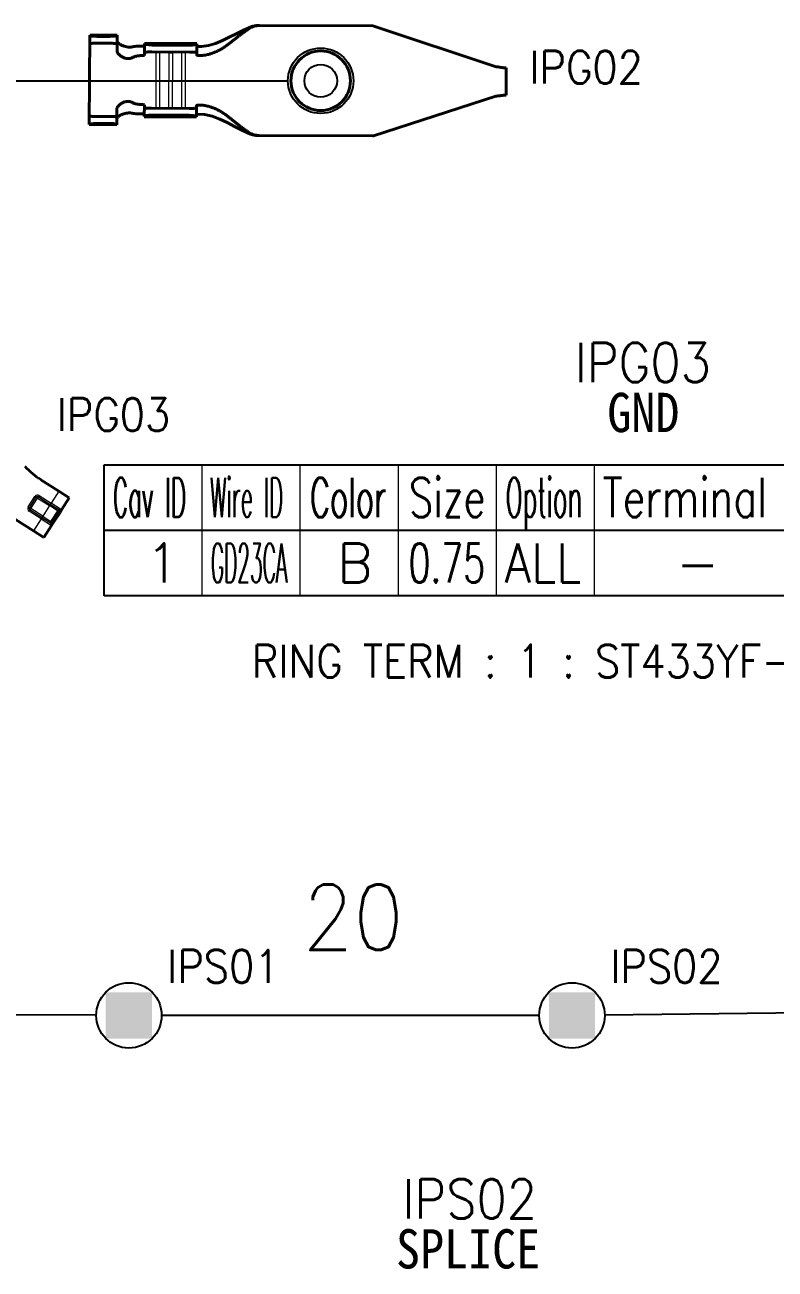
# Model space of a CAD drawing. Header units: inches. Extents: x 47316 to 59086, y 3141 to 11743.
# Drawn here: x 52115.2 to 52172.6, y 8603.9 to 8698.9 of the extents above; entities that cross this region are included whole.
import ezdxf

# ---------------------------------------------------------------- set-up
doc = ezdxf.new("R2010")
doc.units = ezdxf.units.IN
doc.header["$MEASUREMENT"] = 0
doc.layers.add('标注线', color=3, linetype='Continuous', lineweight=20)
doc.layers.add('轮廓线', color=7, linetype='Continuous', lineweight=40)
doc.styles.get("Standard").update_dxf_attribs({"font": ''})
doc.styles.get('Standard').set_extended_font_data('SimSun')
doc.linetypes.add('_VH_OTCON', pattern='A,0.0001,[7,VeSys.shx,S=0.1,R=0,X=0,Y=0],-0.4,[7,VeSys.shx,S=0.1,R=0,X=0,Y=0],-0.4,["X",Standard,S=1,R=0,X=-0.5,Y=-0.5],-0.0001,[7,VeSys.shx,S=0.1,R=0,X=0,Y=0],-0.4', length=1.2002)
doc.linetypes.add('_VH_SPACE_TAPE', pattern='A,0.0001,[17,VeSys.shx,S=0.1,R=0,X=0,Y=0],-0.4,[17,VeSys.shx,S=0.1,R=0,X=0,Y=0],-0.4,[17,VeSys.shx,S=0.1,R=0,X=0,Y=0],-0.4,[18,VeSys.shx,S=0.1,R=0,X=0,Y=0],-0.5,[18,VeSys.shx,S=0.1,R=180,X=0.1,Y=0],-0.1,[17,VeSys.shx,S=0.1,R=0,X=0,Y=0],-0.4,[17,VeSys.shx,S=0.1,R=0,X=0,Y=0],-0.4,[17,VeSys.shx,S=0.1,R=0,X=0,Y=0],-0.4', length=3.0001)

# ---------------------------------------------------------------- blocks, each defined once
blk = doc.blocks.new('YNDP')
at = {"layer": '标注线', "color": 0}
for p, q in [((-2.1, 7.315), (2.1, 7.315)), ((-2.1, 7.315), (-2.1, 7.035)), ((-2.1, 7.035), (2.1, 7.035)), ((2.1, 7.315), (2.1, 7.035)), ((-2.1, 6.335), (2.1, 6.335)), ((-2.1, 6.055), (-2.1, 6.335)), ((-2.1, 6.055), (2.1, 6.055)), ((2.1, 6.055), (2.1, 6.335)), ((-2.1, 5.355), (2.1, 5.355)), ((-2.1, 5.075), (-2.1, 5.355)), ((-2.1, 5.075), (2.1, 5.075)), ((2.1, 5.075), (2.1, 5.355))]:
    blk.add_line(p, q, dxfattribs=at)
at = {"layer": '轮廓线', "color": 0, "linetype": 'Continuous'}
for p, q in [((-1.05, 31.85), (1.05, 31.85)), ((-1.05, 31.85), (-1.05, 31.624)), ((1.05, 31.85), (1.05, 31.624)), ((-1.124, 31.08), (-4.19, 21.732)), ((1.124, 31.08), (4.19, 21.732)), ((-4.2, 21.666), (-4.2, 12.863)), ((4.2, 21.666), (4.2, 12.863)), ((2.615, 8.806), (2.587, 8.297)), ((-2.802, 4.2), (-2.802, 8.19)), ((-1.927, 8.19), (-2.789, 8.19)), ((-2.678, 4.76), (-2.678, 7.63)), ((-2.59, 8.225), (-2.59, 8.19)), ((-2.155, 7.63), (-2.155, 4.76)), ((1.927, 8.19), (2.789, 8.19)), ((2.155, 7.63), (2.155, 4.76)), ((2.678, 4.76), (2.678, 7.63)), ((2.802, 4.2), (2.802, 8.19)), ((-1.884, 4.2), (-2.789, 4.2)), ((1.884, 4.2), (2.789, 4.2)), ((-3.419, 2.1), (-3.419, 0)), ((-2.214, 2.1), (-3.419, 2.1)), ((2.214, 2.1), (3.419, 2.1)), ((3.419, 2.1), (3.419, 0)), ((-3.326, 1.54), (-3.326, 0.56)), ((-2.805, 0.56), (-2.805, 1.54)), ((2.805, 0.56), (2.805, 1.54)), ((3.326, 1.54), (3.326, 0.56)), ((3.419, 0), (-3.419, 0))]:
    blk.add_line(p, q, dxfattribs=at)
for points in [[(-4.098, 12.336), (-3.841, 11.757), (-3.567, 11.206), (-3.294, 10.675), (-3.041, 10.152), (-2.827, 9.63), (-2.669, 9.098), (-2.587, 8.548)], [(4.098, 12.336), (3.817, 11.707), (3.517, 11.11), (3.224, 10.534), (2.959, 9.966), (2.748, 9.394), (2.615, 8.806)], [(2.587, 8.297), (2.596, 8.233), (2.616, 8.19)]]:
    blk.add_lwpolyline(points, dxfattribs=at)
blk.add_circle((0, 17.675), 2.275, dxfattribs=at)
for centre, radius, start, end in [((-3.99, 21.666), 0.21, 161.84361, 180), ((3.99, 21.666), 0.21, 0, 18.15639), ((-2.733, 12.976), 1.467, 179.97691, 194.85597), ((-2.784, 12.863), 1.416, 179.99877, 190.68593), ((-2.82, 12.855), 1.38, 190.6602, 202.09871), ((-2.828, 12.951), 1.368, 194.86702, 203.46824), ((-2.878, 12.931), 1.315, 203.5201, 211.93369), ((2.881, 12.929), 1.311, 328.05242, 336.54202), ((2.839, 12.948), 1.358, 336.54495, 345.16704), ((2.82, 12.855), 1.38, 337.90116, 349.33987), ((2.733, 12.976), 1.467, 345.14409, 0.02309), ((2.784, 12.863), 1.416, 349.3141, 0.00122)]:
    blk.add_arc(centre, radius, start, end, dxfattribs=at)
for centre, ratio, start_param, end_param in [((-2.789, 7.63), 0.19732, -4.712389, -3.141593), ((2.789, 7.63), 0.19732, -3.141593, -1.570796), ((-2.789, 4.76), 0.19732, 0, 1.570796), ((2.789, 4.76), 0.19732, -1.570796, 0), ((-3.401, 1.54), 0.133102, -4.712389, -3.141593), ((3.401, 1.54), 0.133102, -3.141593, -1.570796), ((-3.401, 0.56), 0.133102, 0, 1.570796), ((3.401, 0.56), 0.133102, -1.570796, 0)]:
    blk.add_ellipse(centre, major_axis=(0, -0.56), ratio=ratio, start_param=start_param, end_param=end_param, dxfattribs=at)
for points, knots in [([(-1.124, 31.08), (-1.118, 31.13), (-1.106, 31.228), (-1.088, 31.371), (-1.07, 31.502), (-1.057, 31.586), (-1.05, 31.624)], [0, 0, 0, 0, 0.275349, 0.54044, 0.785059, 1, 1, 1, 1]), ([(1.124, 31.08), (1.118, 31.13), (1.106, 31.228), (1.088, 31.371), (1.07, 31.502), (1.057, 31.586), (1.05, 31.624)], [0, 0, 0, 0, 0.275349, 0.54044, 0.785059, 1, 1, 1, 1]), ([(-3.994, 12.235), (-3.957, 12.176), (-3.881, 12.059), (-3.759, 11.884), (-3.63, 11.708), (-3.494, 11.53), (-3.376, 11.38), (-3.279, 11.258), (-3.178, 11.133), (-3.076, 11.005), (-2.972, 10.875), (-2.893, 10.775), (-2.813, 10.672), (-2.706, 10.529), (-2.6, 10.382), (-2.497, 10.228), (-2.421, 10.108), (-2.348, 9.983), (-2.278, 9.855), (-2.211, 9.722), (-2.129, 9.539), (-2.057, 9.349), (-1.999, 9.154), (-1.962, 9.004), (-1.932, 8.853), (-1.917, 8.752), (-1.91, 8.701)], [0, 0, 0, 0, 0.050147, 0.101268, 0.15366, 0.207551, 0.263037, 0.291397, 0.320187, 0.379163, 0.409405, 0.44019, 0.471533, 0.503437, 0.568955, 0.6026, 0.636828, 0.671601, 0.70688, 0.742606, 0.778723, 0.851854, 0.888752, 0.925778, 0.962868, 1, 1, 1, 1]), ([(3.994, 12.235), (3.957, 12.176), (3.881, 12.059), (3.759, 11.884), (3.63, 11.708), (3.494, 11.53), (3.376, 11.38), (3.279, 11.258), (3.178, 11.133), (3.076, 11.005), (2.972, 10.875), (2.893, 10.775), (2.813, 10.672), (2.706, 10.529), (2.6, 10.382), (2.497, 10.228), (2.421, 10.108), (2.348, 9.983), (2.278, 9.855), (2.211, 9.722), (2.129, 9.539), (2.057, 9.349), (1.999, 9.154), (1.962, 9.004), (1.932, 8.853), (1.917, 8.752), (1.91, 8.701)], [0, 0, 0, 0, 0.050147, 0.101268, 0.15366, 0.207551, 0.263037, 0.291397, 0.320187, 0.379163, 0.409405, 0.44019, 0.471533, 0.503437, 0.568955, 0.6026, 0.636828, 0.671601, 0.70688, 0.742606, 0.778723, 0.851854, 0.888752, 0.925778, 0.962868, 1, 1, 1, 1]), ([(-1.91, 8.701), (-1.906, 8.665), (-1.899, 8.596), (-1.895, 8.497), (-1.894, 8.421), (-1.893, 8.366), (-1.893, 8.341), (-1.893, 8.329)], [0, 0, 0, 0, 0.28921, 0.557756, 0.797041, 0.903477, 1, 1, 1, 1]), ([(1.893, 8.329), (1.893, 8.341), (1.893, 8.366), (1.894, 8.421), (1.895, 8.497), (1.899, 8.596), (1.906, 8.665), (1.91, 8.701)], [0, 0, 0, 0, 0.09654, 0.20301, 0.442326, 0.710821, 1, 1, 1, 1]), ([(-2.59, 8.225), (-2.59, 8.233), (-2.59, 8.25), (-2.589, 8.278), (-2.587, 8.312), (-2.585, 8.351), (-2.584, 8.394), (-2.583, 8.46), (-2.584, 8.512), (-2.587, 8.548)], [0, 0, 0, 0, 0.070978, 0.159185, 0.264069, 0.384693, 0.519957, 0.668708, 1, 1, 1, 1]), ([(-2.58, 8.19), (-2.581, 8.19), (-2.582, 8.19), (-2.585, 8.192), (-2.586, 8.195), (-2.588, 8.199), (-2.589, 8.204), (-2.59, 8.21), (-2.59, 8.217), (-2.59, 8.222), (-2.59, 8.225)], [0, 0, 0, 0, 0.063583, 0.13143, 0.214486, 0.319093, 0.448523, 0.604543, 0.788198, 1, 1, 1, 1]), ([(-2.11, 8.19), (-2.111, 8.19), (-2.113, 8.189), (-2.115, 8.187), (-2.117, 8.184), (-2.119, 8.179), (-2.121, 8.173), (-2.123, 8.165), (-2.125, 8.157), (-2.128, 8.143), (-2.132, 8.122), (-2.135, 8.094), (-2.139, 8.062), (-2.143, 8.01), (-2.148, 7.937), (-2.152, 7.842), (-2.154, 7.738), (-2.155, 7.666), (-2.155, 7.63)], [0, 0, 0, 0, 0.004027, 0.009289, 0.016377, 0.025518, 0.036801, 0.050263, 0.065914, 0.083752, 0.125893, 0.176287, 0.234438, 0.299837, 0.450022, 0.621303, 0.807366, 1, 1, 1, 1]), ([(-1.893, 8.329), (-1.894, 8.318), (-1.896, 8.298), (-1.9, 8.27), (-1.904, 8.247), (-1.908, 8.229), (-1.911, 8.218), (-1.913, 8.21), (-1.915, 8.204), (-1.917, 8.199), (-1.92, 8.195), (-1.922, 8.192), (-1.924, 8.19), (-1.926, 8.19), (-1.927, 8.19)], [0, 0, 0, 0, 0.218442, 0.41158, 0.578176, 0.717068, 0.77583, 0.827442, 0.871971, 0.909537, 0.940372, 0.964928, 0.984146, 1, 1, 1, 1]), ([(1.927, 8.19), (1.926, 8.19), (1.924, 8.19), (1.922, 8.192), (1.92, 8.195), (1.917, 8.199), (1.915, 8.204), (1.913, 8.21), (1.911, 8.218), (1.908, 8.229), (1.904, 8.247), (1.9, 8.27), (1.896, 8.298), (1.894, 8.318), (1.893, 8.329)], [0, 0, 0, 0, 0.015854, 0.035072, 0.059628, 0.090464, 0.128031, 0.17256, 0.224172, 0.282933, 0.421824, 0.58842, 0.781558, 1, 1, 1, 1]), ([(2.155, 7.63), (2.155, 7.666), (2.154, 7.738), (2.152, 7.842), (2.148, 7.937), (2.143, 8.01), (2.139, 8.062), (2.135, 8.094), (2.132, 8.122), (2.128, 8.143), (2.125, 8.157), (2.123, 8.165), (2.121, 8.173), (2.119, 8.179), (2.117, 8.184), (2.115, 8.187), (2.113, 8.189), (2.111, 8.19), (2.11, 8.19)], [0, 0, 0, 0, 0.192634, 0.378697, 0.549978, 0.700163, 0.765562, 0.823713, 0.874107, 0.916248, 0.934086, 0.949737, 0.963199, 0.974482, 0.983623, 0.990711, 0.995973, 1, 1, 1, 1]), ([(-2.155, 4.76), (-2.155, 4.724), (-2.154, 4.652), (-2.152, 4.548), (-2.148, 4.453), (-2.143, 4.38), (-2.139, 4.328), (-2.135, 4.296), (-2.132, 4.268), (-2.128, 4.247), (-2.125, 4.233), (-2.123, 4.225), (-2.121, 4.217), (-2.119, 4.211), (-2.117, 4.206), (-2.115, 4.203), (-2.113, 4.201), (-2.111, 4.2), (-2.11, 4.2)], [0, 0, 0, 0, 0.192634, 0.378697, 0.549978, 0.700163, 0.765562, 0.823713, 0.874107, 0.916248, 0.934086, 0.949737, 0.963199, 0.974482, 0.983623, 0.990711, 0.995973, 1, 1, 1, 1]), ([(2.11, 4.2), (2.111, 4.2), (2.113, 4.201), (2.115, 4.203), (2.117, 4.206), (2.119, 4.211), (2.121, 4.217), (2.123, 4.225), (2.125, 4.233), (2.128, 4.247), (2.132, 4.268), (2.135, 4.296), (2.139, 4.328), (2.143, 4.38), (2.148, 4.453), (2.152, 4.548), (2.154, 4.652), (2.155, 4.724), (2.155, 4.76)], [0, 0, 0, 0, 0.004027, 0.009289, 0.016377, 0.025518, 0.036801, 0.050263, 0.065914, 0.083752, 0.125893, 0.176287, 0.234438, 0.299837, 0.450022, 0.621303, 0.807366, 1, 1, 1, 1]), ([(-2.556, 3.36), (-2.566, 3.426), (-2.576, 3.528), (-2.58, 3.664), (-2.58, 3.769), (-2.579, 3.875), (-2.577, 3.982), (-2.577, 4.09), (-2.58, 4.163), (-2.582, 4.2)], [0, 0, 0, 0, 0.240029, 0.362533, 0.486637, 0.612415, 0.739889, 0.869056, 1, 1, 1, 1]), ([(-1.884, 4.2), (-1.879, 4.126), (-1.874, 4.016), (-1.864, 3.87), (-1.851, 3.729), (-1.829, 3.59), (-1.793, 3.456), (-1.769, 3.391), (-1.755, 3.36)], [0, 0, 0, 0, 0.260021, 0.387215, 0.512609, 0.758429, 0.879572, 1, 1, 1, 1]), ([(1.755, 3.36), (1.769, 3.391), (1.793, 3.456), (1.829, 3.59), (1.851, 3.729), (1.864, 3.87), (1.874, 4.016), (1.879, 4.126), (1.884, 4.2)], [0, 0, 0, 0, 0.120428, 0.241571, 0.48739, 0.612785, 0.739979, 1, 1, 1, 1]), ([(2.582, 4.2), (2.58, 4.163), (2.577, 4.09), (2.577, 3.982), (2.579, 3.875), (2.58, 3.769), (2.58, 3.664), (2.576, 3.528), (2.566, 3.426), (2.556, 3.36)], [0, 0, 0, 0, 0.130944, 0.260111, 0.387585, 0.513363, 0.637467, 0.759971, 1, 1, 1, 1]), ([(-2.888, 2.131), (-2.874, 2.141), (-2.846, 2.165), (-2.805, 2.21), (-2.763, 2.263), (-2.722, 2.327), (-2.681, 2.398), (-2.643, 2.477), (-2.607, 2.563), (-2.564, 2.686), (-2.526, 2.847), (-2.511, 3.009), (-2.514, 3.133), (-2.523, 3.217), (-2.536, 3.292), (-2.549, 3.339), (-2.556, 3.36)], [0, 0, 0, 0, 0.038866, 0.08397, 0.135113, 0.191855, 0.253649, 0.319879, 0.389842, 0.462725, 0.612921, 0.759984, 0.828629, 0.892177, 0.949572, 1, 1, 1, 1]), ([(-1.755, 3.36), (-1.74, 3.336), (-1.713, 3.283), (-1.678, 3.195), (-1.651, 3.095), (-1.639, 3.004), (-1.636, 2.927), (-1.638, 2.868), (-1.645, 2.809), (-1.66, 2.731), (-1.688, 2.638), (-1.734, 2.534), (-1.789, 2.439), (-1.849, 2.356), (-1.912, 2.282), (-1.975, 2.22), (-2.029, 2.177), (-2.071, 2.149), (-2.101, 2.132), (-2.131, 2.118), (-2.167, 2.105), (-2.196, 2.1), (-2.214, 2.1)], [0, 0, 0, 0, 0.055022, 0.116995, 0.185083, 0.258201, 0.296181, 0.334778, 0.373698, 0.412652, 0.489659, 0.564292, 0.635623, 0.703071, 0.76613, 0.824277, 0.876958, 0.901113, 0.923761, 0.944907, 0.964596, 1, 1, 1, 1]), ([(2.214, 2.1), (2.196, 2.1), (2.167, 2.105), (2.131, 2.118), (2.101, 2.132), (2.071, 2.149), (2.029, 2.177), (1.975, 2.22), (1.912, 2.282), (1.849, 2.356), (1.789, 2.439), (1.734, 2.534), (1.688, 2.638), (1.654, 2.75), (1.636, 2.868), (1.636, 2.984), (1.651, 3.095), (1.678, 3.195), (1.713, 3.283), (1.74, 3.336), (1.755, 3.36)], [0, 0, 0, 0, 0.035416, 0.055113, 0.076262, 0.09891, 0.123064, 0.175742, 0.233887, 0.296955, 0.364416, 0.435763, 0.510406, 0.587414, 0.665244, 0.741782, 0.814902, 0.882994, 0.944969, 1, 1, 1, 1]), ([(2.556, 3.36), (2.549, 3.341), (2.538, 3.299), (2.525, 3.233), (2.516, 3.159), (2.511, 3.049), (2.519, 2.903), (2.552, 2.728), (2.597, 2.587), (2.641, 2.481), (2.676, 2.409), (2.712, 2.343), (2.75, 2.284), (2.787, 2.232), (2.814, 2.2), (2.827, 2.186)], [0, 0, 0, 0, 0.048288, 0.102718, 0.16266, 0.227338, 0.366788, 0.511961, 0.653827, 0.721303, 0.78555, 0.846014, 0.902199, 0.953655, 1, 1, 1, 1]), ([(-2.97, 2.1), (-2.963, 2.1), (-2.95, 2.102), (-2.93, 2.108), (-2.909, 2.118), (-2.895, 2.126), (-2.888, 2.131)], [0, 0, 0, 0, 0.217658, 0.453857, 0.713604, 1, 1, 1, 1]), ([(-2.74, 2.1), (-2.741, 2.1), (-2.744, 2.099), (-2.747, 2.097), (-2.75, 2.094), (-2.753, 2.089), (-2.756, 2.083), (-2.759, 2.076), (-2.762, 2.067), (-2.766, 2.053), (-2.771, 2.032), (-2.776, 2.004), (-2.781, 1.972), (-2.786, 1.935), (-2.79, 1.894), (-2.795, 1.834), (-2.8, 1.752), (-2.804, 1.648), (-2.805, 1.576), (-2.805, 1.54)], [0, 0, 0, 0, 0.005642, 0.012205, 0.020275, 0.030156, 0.042002, 0.05589, 0.071859, 0.089925, 0.132301, 0.1827, 0.240671, 0.305736, 0.377363, 0.454882, 0.624746, 0.809143, 1, 1, 1, 1]), ([(2.805, 1.54), (2.805, 1.576), (2.804, 1.648), (2.8, 1.752), (2.795, 1.834), (2.79, 1.894), (2.786, 1.935), (2.781, 1.972), (2.776, 2.004), (2.771, 2.032), (2.766, 2.053), (2.762, 2.067), (2.759, 2.076), (2.756, 2.083), (2.753, 2.089), (2.75, 2.094), (2.747, 2.097), (2.744, 2.099), (2.741, 2.1), (2.74, 2.1)], [0, 0, 0, 0, 0.190857, 0.375254, 0.545118, 0.622637, 0.694264, 0.759329, 0.8173, 0.867699, 0.910075, 0.928141, 0.94411, 0.957998, 0.969844, 0.979725, 0.987795, 0.994358, 1, 1, 1, 1]), ([(2.827, 2.186), (2.839, 2.173), (2.862, 2.15), (2.889, 2.13), (2.902, 2.122)], [0, 0, 0, 0, 0.537008, 1, 1, 1, 1]), ([(2.902, 2.122), (2.907, 2.119), (2.921, 2.111), (2.944, 2.103), (2.962, 2.1), (2.97, 2.1)], [0, 0, 0, 0, 0.280397, 0.659814, 1, 1, 1, 1]), ([(-2.805, 0.56), (-2.805, 0.524), (-2.804, 0.452), (-2.8, 0.348), (-2.795, 0.266), (-2.79, 0.206), (-2.786, 0.165), (-2.781, 0.128), (-2.776, 0.096), (-2.771, 0.068), (-2.766, 0.047), (-2.762, 0.033), (-2.759, 0.024), (-2.756, 0.017), (-2.753, 0.011), (-2.75, 0.006), (-2.747, 0.003), (-2.744, 0.001), (-2.741, 0), (-2.74, 0)], [0, 0, 0, 0, 0.190857, 0.375254, 0.545118, 0.622637, 0.694264, 0.759329, 0.8173, 0.867699, 0.910075, 0.928141, 0.94411, 0.957998, 0.969844, 0.979725, 0.987795, 0.994358, 1, 1, 1, 1]), ([(2.74, 0), (2.741, 0), (2.744, 0.001), (2.747, 0.003), (2.75, 0.006), (2.753, 0.011), (2.756, 0.017), (2.759, 0.024), (2.762, 0.033), (2.766, 0.047), (2.771, 0.068), (2.776, 0.096), (2.781, 0.128), (2.786, 0.165), (2.79, 0.206), (2.795, 0.266), (2.8, 0.348), (2.804, 0.452), (2.805, 0.524), (2.805, 0.56)], [0, 0, 0, 0, 0.005642, 0.012205, 0.020275, 0.030156, 0.042002, 0.05589, 0.071859, 0.089925, 0.132301, 0.1827, 0.240671, 0.305736, 0.377363, 0.454882, 0.624746, 0.809143, 1, 1, 1, 1])]:
    blk.add_open_spline(points, degree=3, knots=knots, dxfattribs=at)

msp = doc.modelspace()

# ---------------------------------------------------------------- linework, layer by layer
at = {"color": 0, "linetype": '_VH_SPACE_TAPE', "lineweight": -2, "ltscale": 5}
msp.add_line((52068.137, 8694.647), (52135.349, 8694.647), dxfattribs=at)
at = {"color": 0, "linetype": 'Continuous', "lineweight": -2}
for p, q in [((52121.287, 8665.307), (52203.787, 8665.307)), ((52121.287, 8660.307), (52121.287, 8665.307)), ((52121.287, 8660.307), (52203.787, 8660.307))]:
    msp.add_line(p, q, dxfattribs=at)
at = {"color": 7, "linetype": 'Continuous', "lineweight": 15}
for p, q in [((52128.787, 8660.307), (52128.787, 8665.307)), ((52136.287, 8660.307), (52136.287, 8665.307)), ((52143.787, 8660.307), (52143.787, 8665.307)), ((52151.287, 8660.307), (52151.287, 8665.307)), ((52158.787, 8660.307), (52158.787, 8665.307))]:
    msp.add_line(p, q, dxfattribs=at)
at = {"color": 0, "lineweight": 35, "ltscale": 0.0675}
for p, q in [((52117.821, 8663.301), (52116.455, 8664.172)), ((52114.519, 8661.137), (52115.885, 8660.266))]:
    msp.add_line(p, q, dxfattribs=at)
at = {"color": 0, "lineweight": 13, "ltscale": 0.04}
for p, q in [((52115.488, 8662.084), (52116.004, 8662.894)), ((52115.586, 8662.022), (52116.102, 8662.831)), ((52115.684, 8661.959), (52116.2, 8662.769)), ((52117.111, 8662.188), (52116.595, 8661.379)), ((52118.045, 8661.868), (52117.236, 8662.384)), ((52117.844, 8661.72), (52117.328, 8660.911)), ((52116.47, 8661.183), (52117.279, 8660.666))]:
    msp.add_line(p, q, dxfattribs=at)
at = {"color": 0, "lineweight": 13, "ltscale": 0.004841}
for p, q in [((52116.102, 8662.831), (52116.004, 8662.894)), ((52116.2, 8662.769), (52116.263, 8662.867)), ((52116.263, 8662.867), (52116.325, 8662.965)), ((52115.586, 8662.022), (52115.488, 8662.084)), ((52115.622, 8661.861), (52115.559, 8661.763)), ((52115.684, 8661.959), (52115.622, 8661.861)), ((52117.111, 8662.188), (52117.173, 8662.286)), ((52117.173, 8662.286), (52117.236, 8662.384)), ((52117.907, 8661.818), (52117.844, 8661.72)), ((52116.532, 8661.281), (52116.47, 8661.183)), ((52116.595, 8661.379), (52116.532, 8661.281)), ((52117.328, 8660.911), (52117.266, 8660.813))]:
    msp.add_line(p, q, dxfattribs=at)
at = {"color": 0, "lineweight": 13, "ltscale": 0.004842}
for p, q in [((52116.2, 8662.769), (52116.102, 8662.831)), ((52115.684, 8661.959), (52115.586, 8662.022))]:
    msp.add_line(p, q, dxfattribs=at)
at = {"color": 0, "lineweight": 13, "ltscale": 0.045}
for p, q in [((52116.2, 8662.769), (52117.111, 8662.188)), ((52116.263, 8662.867), (52117.173, 8662.286)), ((52116.325, 8662.965), (52117.236, 8662.384)), ((52116.47, 8661.183), (52115.559, 8661.763)), ((52116.532, 8661.281), (52115.622, 8661.861)), ((52116.595, 8661.379), (52115.684, 8661.959))]:
    msp.add_line(p, q, dxfattribs=at)
at = {"color": 0, "lineweight": 13, "ltscale": 0.045317}
for p, q in [((52117.821, 8663.301), (52117.236, 8662.384)), ((52116.47, 8661.183), (52115.885, 8660.266))]:
    msp.add_line(p, q, dxfattribs=at)
at = {"color": 0, "lineweight": 35, "ltscale": 0.04}
for p, q in [((52117.821, 8663.301), (52118.63, 8662.785)), ((52117.768, 8661.769), (52117.252, 8660.959)), ((52117.92, 8661.672), (52117.404, 8660.862)), ((52116.694, 8659.749), (52115.885, 8660.266))]:
    msp.add_line(p, q, dxfattribs=at)
at = {"color": 0, "lineweight": 35, "ltscale": 0.045317}
for p, q in [((52118.63, 8662.785), (52118.045, 8661.868)), ((52117.279, 8660.666), (52116.694, 8659.749))]:
    msp.add_line(p, q, dxfattribs=at)
at = {"color": 0, "lineweight": 13, "ltscale": 0.0325}
for p, q in [((52117.768, 8661.769), (52117.111, 8662.188)), ((52116.595, 8661.379), (52117.252, 8660.959))]:
    msp.add_line(p, q, dxfattribs=at)
at = {"color": 0, "lineweight": 13, "ltscale": 0.03625}
for p, q in [((52117.907, 8661.818), (52117.173, 8662.286)), ((52116.532, 8661.281), (52117.266, 8660.813))]:
    msp.add_line(p, q, dxfattribs=at)
at = {"color": 0, "lineweight": 13, "ltscale": 0.00375}
for p, q in [((52117.768, 8661.769), (52117.844, 8661.72)), ((52117.844, 8661.72), (52117.92, 8661.672)), ((52117.252, 8660.959), (52117.328, 8660.911)), ((52117.328, 8660.911), (52117.404, 8660.862))]:
    msp.add_line(p, q, dxfattribs=at)
at = {"color": 0, "lineweight": 35, "ltscale": 0.009682}
for p, q in [((52118.045, 8661.868), (52117.92, 8661.672)), ((52117.404, 8660.862), (52117.279, 8660.666))]:
    msp.add_line(p, q, dxfattribs=at)
at = {"color": 102, "linetype": 'Continuous', "lineweight": 15}
for p, q in [((52128.787, 8655.307), (52128.787, 8660.307)), ((52136.287, 8655.307), (52136.287, 8660.307)), ((52143.787, 8655.307), (52143.787, 8660.307)), ((52151.287, 8655.307), (52151.287, 8660.307)), ((52158.787, 8655.307), (52158.787, 8660.307))]:
    msp.add_line(p, q, dxfattribs=at)
at = {"color": 0, "linetype": '_VH_OTCON', "lineweight": -2, "ltscale": 5}
for p, q in [((52194.681, 8623.654), (52159.563, 8623.27)), ((52120.688, 8623.253), (52075.788, 8623.423)), ((52154.563, 8623.243), (52125.688, 8623.243))]:
    msp.add_line(p, q, dxfattribs=at)
at = {"color": 0, "linetype": 'Continuous', "lineweight": -2}
msp.add_lwpolyline([(52121.287, 8655.307), (52121.287, 8660.307), (52203.787, 8660.307), (52203.787, 8655.307)], close=True, dxfattribs=at)
for centre, radius in [((52137.849, 8694.647), 2.5), ((52137.849, 8694.647), 1.25), ((52123.188, 8623.243), 2.5), ((52157.063, 8623.243), 2.5)]:
    msp.add_circle(centre, radius, dxfattribs=at)
at = {"color": 0, "lineweight": 35}
for centre, radius, start, end in [((52119.681, 8669.231), 6, 222.15878, 237.47259), ((52117.87, 8661.704), 0.12, 71.9501, 147.47258), ((52117.944, 8661.932), 0.12, 251.95009, 327.47259), ((52117.353, 8660.895), 0.12, 147.47258, 222.99507), ((52117.178, 8660.731), 0.12, 327.47258, 42.99507)]:
    msp.add_arc(centre, radius, start, end, dxfattribs=at)
at = {"color": 0, "lineweight": 13}
for centre, radius, start, end in [((52116.2, 8662.769), 0.232, 57.47258, 147.47258), ((52116.2, 8662.769), 0.116, 57.47258, 147.47258), ((52115.684, 8661.959), 0.232, 147.47258, 237.47259), ((52115.684, 8661.959), 0.116, 147.47258, 237.47259)]:
    msp.add_arc(centre, radius, start, end, dxfattribs=at)
at = {"color": 0, "linetype": 'Continuous', "lineweight": -2, "extrusion": (0, 0, -1)}
for points in [[(-52121.42, 8625.011), (-52121.42, 8621.475), (-52124.956, 8625.011), (-52124.956, 8621.475)], [(-52155.296, 8625.011), (-52155.296, 8621.475), (-52158.831, 8625.011), (-52158.831, 8621.475)]]:
    msp.add_solid(points, dxfattribs=at)

# ---------------------------------------------------------------- block references
at = {"color": 0, "lineweight": -2, "rotation": 269.7751015242802}
msp.add_blockref('YNDP', (52120.174, 8694.717), dxfattribs=at)

# ---------------------------------------------------------------- texts
at = {"color": 21, "linetype": 'Continuous', "lineweight": 15, "attachment_point": 1}
for s, insert, char_height, width in [('\\Fromans.shx;\\W0.9000000000;\\T1.0000000000;\\o\\lIPG02', (52153.805, 8696.93), 2.5, 9.64286), ('\\Fromans.shx;\\W0.9000000000;\\T1.0000000000;\\o\\lIPG03', (52117.669, 8670.392), 2.5, 9.64286), ('\\Fromans.shx;\\W0.3760330579;\\T1.0000000000;\\o\\lGD23CA', (52129.448, 8659.307), 3, 6.5), ('\\Fromans.shx;\\W0.6500000000;\\T1.0000000000;\\o\\l0.75', (52144.565, 8659.307), 3, 6.5), ('\\Fromans.shx;\\W1.0000000000;\\T1.0000000000;\\o\\l-', (52165.001, 8659.307), 3, 3.71429), ('\\Fromans.shx;\\W0.9000000000;\\T1.0000000000;\\o\\lIPS01', (52126.116, 8628.243), 2.5, 9.53571), ('\\Fromans.shx;\\W0.9000000000;\\T1.0000000000;\\o\\lIPS02', (52159.992, 8628.243), 2.5, 9.53571)]:
    msp.add_mtext(s, dxfattribs=dict(at, insert=insert, char_height=char_height, width=width))
at = {"color": 6, "linetype": 'Continuous', "lineweight": 20, "char_height": 3, "attachment_point": 1}
for s, insert, width in [('\\Fromans.shx;\\W0.9000000000;\\T1.0000000000;\\o\\lIPG03', (52157.265, 8674.625), 11.57143), ('\\f黑体|b0|i0|c1|p0;\\W0.9000000000;\\T1.0000000000;\\o\\lGND', (52159.761, 8670.807), 5.82472), ('\\Fromans.shx;\\W0.9000000000;\\T1.0000000000;\\o\\lIPS02', (52144.088, 8610.726), 11.44286), ('\\f黑体|b0|i0|c1|p0;\\W0.9000000000;\\T1.0000000000;\\o\\lSPLICE', (52143.607, 8606.908), 11.64944)]:
    msp.add_mtext(s, dxfattribs=dict(at, insert=insert, width=width))
at = {"color": 7, "linetype": 'Continuous', "lineweight": 15, "char_height": 3, "attachment_point": 1}
for s, insert, width in [('\\Fromans.shx;\\W0.4292452830;\\T1.0000000000;\\o\\lCav ID', (52121.971, 8664.307), 6.5), ('\\Fromans.shx;\\W0.4026548673;\\T1.0000000000;\\o\\lWire ID', (52129.402, 8664.307), 6.5), ('\\Fromans.shx;\\W0.5687500000;\\T1.0000000000;\\o\\lColor', (52137.03, 8664.307), 6.5), ('\\Fromans.shx;\\W0.7222222222;\\T1.0000000000;\\o\\lSize', (52144.596, 8664.307), 6.5), ('\\Fromans.shx;\\W0.4595959596;\\T1.0000000000;\\o\\lOption', (52151.984, 8664.307), 6.5), ('\\Fromans.shx;\\W0.7480916031;\\T1.0000000000;\\o\\lTerminal', (52159.393, 8664.307), 14), ('\\Fromans.shx;\\W1.0000000000;\\T1.0000000000;\\o\\l1', (52124.465, 8659.307), 2.85714)]:
    msp.add_mtext(s, dxfattribs=dict(at, insert=insert, width=width))
at = {"color": 140, "linetype": 'Continuous', "lineweight": 15, "char_height": 3, "attachment_point": 1}
for s, insert, width in [('\\Fromans.shx;\\W1.0000000000;\\T1.0000000000;\\o\\lB', (52139.108, 8659.307), 3), ('\\Fromans.shx;\\W0.8750000000;\\T1.0000000000;\\o\\lALL', (52151.912, 8659.307), 6.5)]:
    msp.add_mtext(s, dxfattribs=dict(at, insert=insert, width=width))
at = {"color": 42, "linetype": 'Continuous', "lineweight": 15, "insert": (52132.59, 8651.557), "char_height": 2.5, "width": 60.75, "attachment_point": 1}
msp.add_mtext('\\Fromans.shx;\\W0.9000000000;\\T1.0000000000;\\o\\lRING TERM : 1 : ST433YF-6-3.5T', dxfattribs=at)
at = {"color": 7, "linetype": '_VH_OTCON', "lineweight": 18, "ltscale": 5, "insert": (52136.483, 8633.243), "char_height": 5, "width": 8.57143, "attachment_point": 1}
msp.add_mtext('\\Fromans.shx;\\W0.9000000000;\\T1.0000000000;\\o\\l20', dxfattribs=at)

doc.saveas('drawing.dxf')
